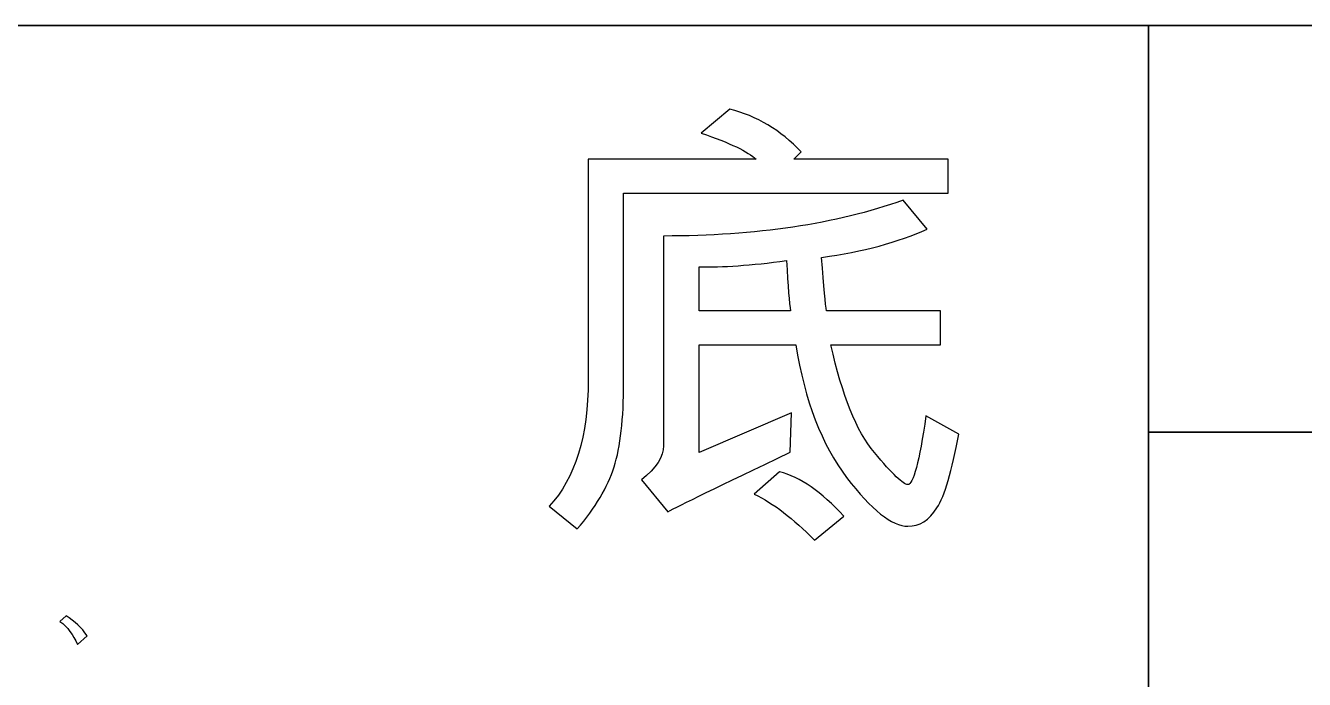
# Model space of a CAD drawing. Header units: millimetres. Extents: x -945 to 945, y -155 to 148.
# Drawn here: x 838.3 to 891.8, y -109.8 to -82.5 of the extents above; entities that cross this region are included whole.
import ezdxf

# ---------------------------------------------------------------- set-up
doc = ezdxf.new("R2010")
doc.units = ezdxf.units.MM
doc.header["$MEASUREMENT"] = 0
doc.layers.add('layer 1', color=7, linetype='Continuous')

msp = doc.modelspace()

# ---------------------------------------------------------------- linework, layer by layer
at = {"layer": 'layer 1', "lineweight": 35}
for points in [[(935.2319, -82.5), (935.2319, -82.5), (755.2319, -82.5), (755.2319, -82.5)], [(885.2319, -82.5), (885.2319, -82.5), (885.2319, -138.5), (885.2319, -138.5)], [(935.2319, -99.5), (935.2319, -99.5), (885.2319, -99.5), (885.2319, -99.5)]]:
    msp.add_open_spline(points, degree=3, dxfattribs=at)
at = {"layer": 'layer 1', "color": 3}
for points, knots in [([(876.8509, -89.5076), (876.8509, -89.5076), (863.2819, -89.5076), (863.2819, -89.5076), (863.2819, -89.5076), (863.2819, -97.4248), (863.2819, -97.4248), (863.2819, -98.9382), (863.1491, -100.1146), (862.8801, -100.9572), (862.6111, -101.7997), (862.0958, -102.6618), (861.3375, -103.5497), (861.3375, -103.5497), (860.1676, -102.6002), (860.1676, -102.6002), (861.2565, -101.4271), (861.8009, -99.6641), (861.8009, -97.3113), (861.8009, -97.3113), (861.8009, -88.0914), (861.8009, -88.0914), (861.8009, -88.0914), (868.8268, -88.0914), (868.8268, -88.0914), (868.4866, -87.7706), (867.7185, -87.4044), (866.5292, -86.9993), (866.5292, -86.9993), (867.7153, -85.9947), (867.7153, -85.9947), (868.8495, -86.2799), (869.8477, -86.8729), (870.7065, -87.7803), (870.7065, -87.7803), (870.3954, -88.0914), (870.3954, -88.0914), (870.3954, -88.0914), (876.8509, -88.0914), (876.8509, -88.0914), (876.8509, -88.0914), (876.8509, -89.5076), (876.8509, -89.5076)], [0, 0, 0, 0, 0.0714286, 0.0714286, 0.0714286, 0.1428571, 0.1428571, 0.1428571, 0.2142857, 0.2142857, 0.2142857, 0.2857143, 0.2857143, 0.2857143, 0.3571429, 0.3571429, 0.3571429, 0.4285714, 0.4285714, 0.4285714, 0.5, 0.5, 0.5, 0.5714286, 0.5714286, 0.5714286, 0.6428571, 0.6428571, 0.6428571, 0.7142857, 0.7142857, 0.7142857, 0.7857143, 0.7857143, 0.7857143, 0.8571429, 0.8571429, 0.8571429, 0.9285714, 0.9285714, 0.9285714, 1, 1, 1, 1]), ([(877.2981, -99.5798), (877.0129, -101.1322), (876.7083, -102.1627), (876.3842, -102.6715), (876.0634, -103.1803), (875.6583, -103.4363), (875.169, -103.4363), (874.4981, -103.4363), (873.6458, -102.7558), (872.6055, -101.3947), (871.5685, -100.0335), (870.8588, -98.1831), (870.4796, -95.8498), (870.4796, -95.8498), (866.4352, -95.8498), (866.4352, -95.8498), (866.4352, -95.8498), (866.4352, -100.3576), (866.4352, -100.3576), (866.4352, -100.3576), (870.2981, -98.6886), (870.2981, -98.6886), (870.2981, -98.6886), (870.243, -100.3414), (870.243, -100.3414), (867.2745, -101.7641), (865.5667, -102.5937), (865.1259, -102.8271), (865.1259, -102.8271), (864.0241, -101.4886), (864.0241, -101.4886), (864.6431, -101.0025), (864.9542, -100.5261), (864.9542, -100.066), (864.9542, -100.066), (864.9542, -91.2998), (864.9542, -91.2998), (868.8204, -91.2998), (872.1616, -90.8007), (874.9713, -89.8026), (874.9713, -89.8026), (875.9759, -91.0081), (875.9759, -91.0081), (874.7671, -91.559), (873.2958, -91.9544), (871.562, -92.1942), (871.656, -93.4419), (871.7241, -94.1873), (871.7629, -94.4336), (871.7629, -94.4336), (876.5268, -94.4336), (876.5268, -94.4336), (876.5268, -94.4336), (876.5268, -95.8498), (876.5268, -95.8498), (876.5268, -95.8498), (871.9509, -95.8498), (871.9509, -95.8498), (872.4143, -97.9627), (873.0204, -99.4664), (873.769, -100.3576), (874.5208, -101.2521), (874.9842, -101.696), (875.1592, -101.696), (875.3958, -101.696), (875.6486, -100.74), (875.9208, -98.8215), (875.9208, -98.8215), (877.2981, -99.5798), (877.2981, -99.5798)], [0, 0, 0, 0, 0.0434783, 0.0434783, 0.0434783, 0.0869565, 0.0869565, 0.0869565, 0.1304348, 0.1304348, 0.1304348, 0.173913, 0.173913, 0.173913, 0.2173913, 0.2173913, 0.2173913, 0.2608696, 0.2608696, 0.2608696, 0.3043478, 0.3043478, 0.3043478, 0.3478261, 0.3478261, 0.3478261, 0.3913043, 0.3913043, 0.3913043, 0.4347826, 0.4347826, 0.4347826, 0.4782609, 0.4782609, 0.4782609, 0.5217391, 0.5217391, 0.5217391, 0.5652174, 0.5652174, 0.5652174, 0.6086957, 0.6086957, 0.6086957, 0.6521739, 0.6521739, 0.6521739, 0.6956522, 0.6956522, 0.6956522, 0.7391304, 0.7391304, 0.7391304, 0.7826087, 0.7826087, 0.7826087, 0.826087, 0.826087, 0.826087, 0.8695652, 0.8695652, 0.8695652, 0.9130435, 0.9130435, 0.9130435, 0.9565217, 0.9565217, 0.9565217, 1, 1, 1, 1]), ([(870.2625, -94.4336), (870.2106, -94.1192), (870.1523, -93.416), (870.0907, -92.3271), (868.6097, -92.528), (867.3912, -92.6155), (866.4352, -92.5831), (866.4352, -92.5831), (866.4352, -94.4336), (866.4352, -94.4336), (866.4352, -94.4336), (870.2625, -94.4336), (870.2625, -94.4336)], [0, 0, 0, 0, 0.25, 0.25, 0.25, 0.5, 0.5, 0.5, 0.75, 0.75, 0.75, 1, 1, 1, 1]), ([(872.4824, -103.0085), (872.4824, -103.0085), (871.2574, -104.0132), (871.2574, -104.0132), (870.3727, -103.1155), (869.5333, -102.4738), (868.7426, -102.0882), (868.7426, -102.0882), (869.7958, -101.1581), (869.7958, -101.1581), (870.6708, -101.3849), (871.5653, -102.0007), (872.4824, -103.0085)], [0, 0, 0, 0, 0.25, 0.25, 0.25, 0.5, 0.5, 0.5, 0.75, 0.75, 0.75, 1, 1, 1, 1]), ([(840.8459, -108.0148), (840.8459, -108.0148), (840.4367, -108.3778), (840.4367, -108.3778), (840.265, -107.9702), (840.0228, -107.6488), (839.7084, -107.4128), (839.7084, -107.4128), (839.9702, -107.1878), (839.9702, -107.1878), (840.3183, -107.4003), (840.6099, -107.6762), (840.8459, -108.0148)], [0, 0, 0, 0, 0.25, 0.25, 0.25, 0.5, 0.5, 0.5, 0.75, 0.75, 0.75, 1, 1, 1, 1])]:
    msp.add_open_spline(points, degree=3, knots=knots, dxfattribs=at)

doc.saveas('drawing.dxf')
